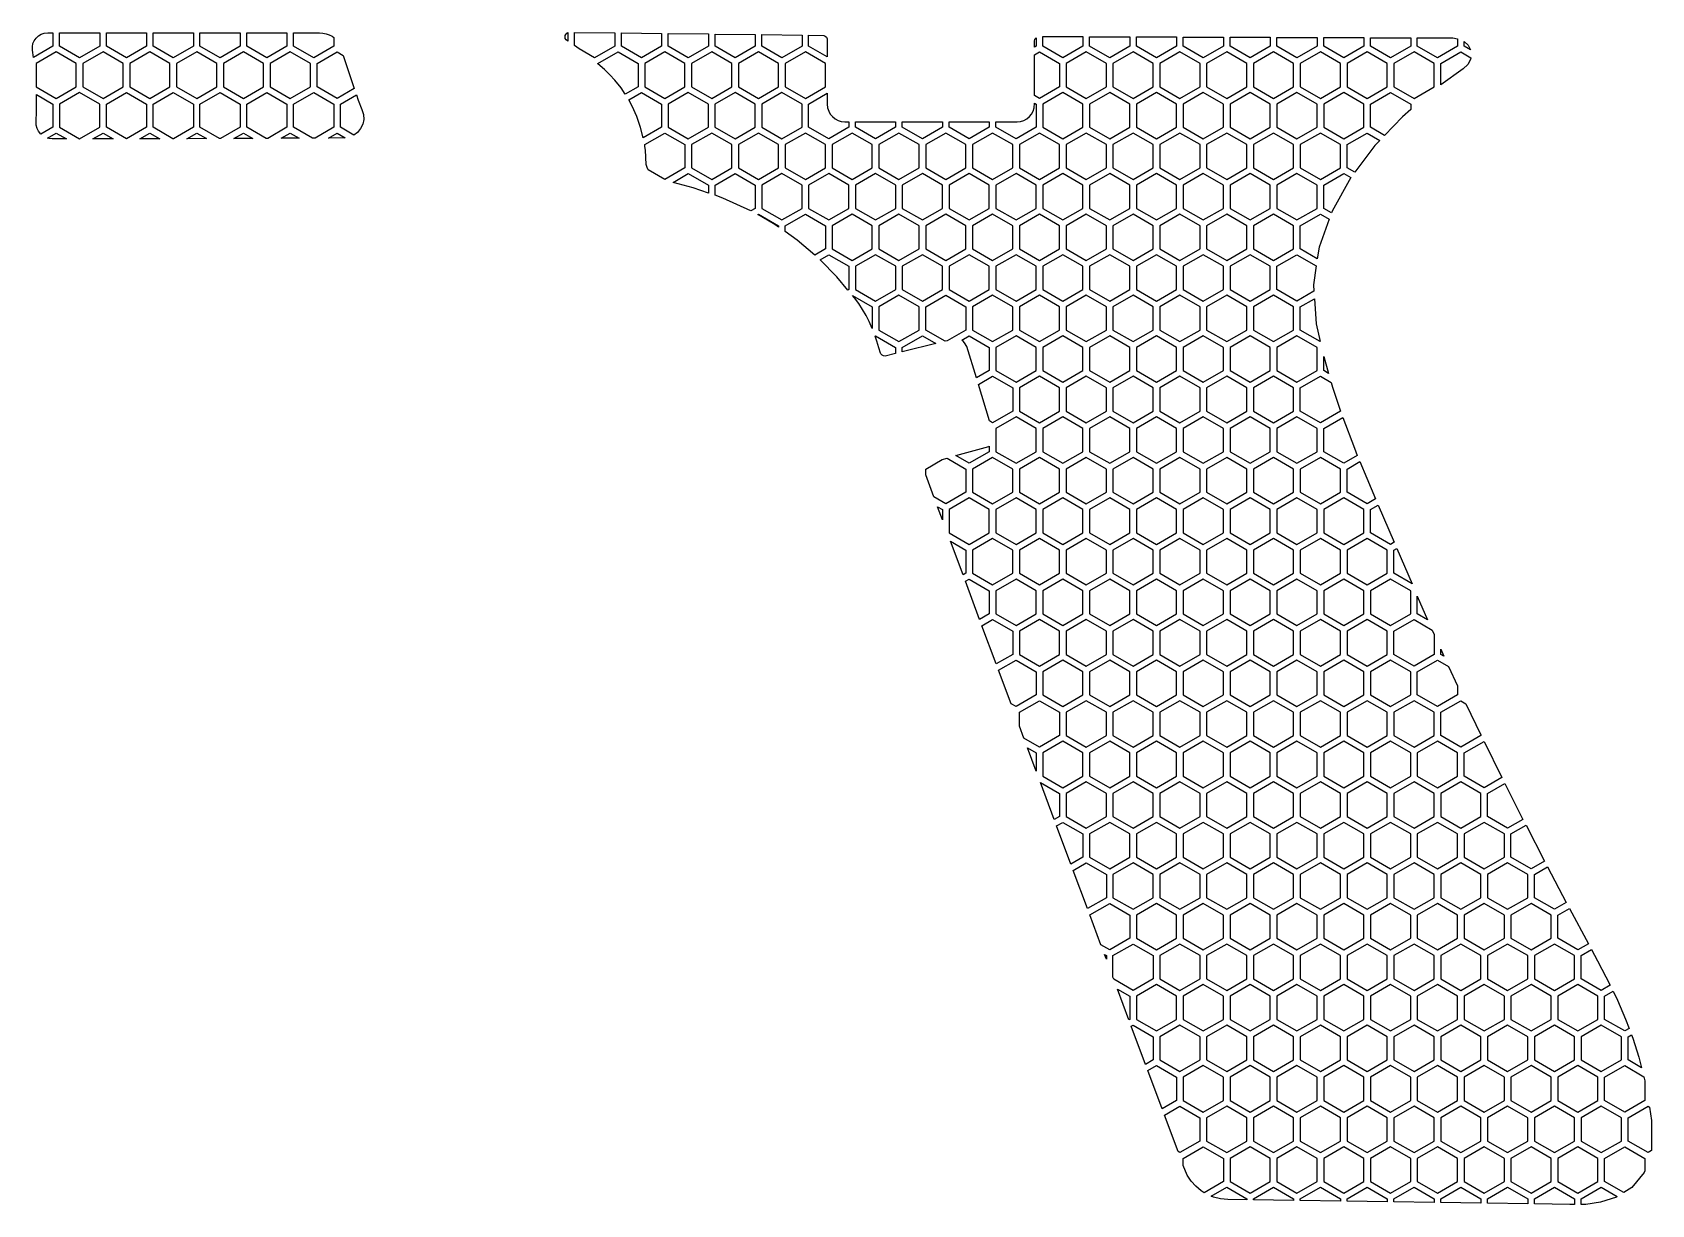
# Model space of a CAD drawing. Header units: millimetres. Extents: x 63 to 185, y -163 to -75.
import ezdxf

# ---------------------------------------------------------------- set-up
doc = ezdxf.new("R2010")
doc.units = ezdxf.units.MM

# ---------------------------------------------------------------- blocks, each defined once
blk = doc.blocks.new('HEX')
blk.add_lwpolyline([(1.516, 0.875), (0, 1.75), (-1.516, 0.875), (-1.516, -0.875), (0, -1.75), (1.516, -0.875)], close=True)

msp = doc.modelspace()

# ---------------------------------------------------------------- linework, layer by layer
for points in [[(63.247, -76.836), (63.175, -76.293), (63.166, -76.036), (63.212, -75.794), (63.307, -75.573), (63.446, -75.379), (63.622, -75.217), (63.831, -75.094), (64.066, -75.015), (64.322, -74.986), (64.713, -74.986), (64.713, -75.99), (63.247, -76.836)], [(65.213, -74.986), (68.244, -74.986), (68.244, -75.99), (66.728, -76.865), (65.213, -75.99), (65.213, -74.986)], [(68.744, -74.986), (71.775, -74.986), (71.775, -75.99), (70.259, -76.865), (68.744, -75.99), (68.744, -74.986)], [(72.275, -74.986), (75.306, -74.986), (75.306, -75.99), (73.79, -76.865), (72.275, -75.99), (72.275, -74.986)], [(75.806, -74.986), (78.837, -74.986), (78.837, -75.99), (77.321, -76.865), (75.806, -75.99), (75.806, -74.986)], [(79.337, -74.986), (82.368, -74.986), (82.368, -75.99), (80.853, -76.865), (79.337, -75.99), (79.337, -74.986)], [(84.809, -74.986), (85.069, -75.002), (85.317, -75.05), (85.551, -75.13), (85.767, -75.242), (85.899, -75.341), (85.899, -75.99), (84.384, -76.865), (82.868, -75.99), (82.868, -74.986), (84.809, -74.986)], [(103.555, -75.62), (103.411, -75.505), (103.356, -75.406), (103.337, -75.3), (103.352, -75.193), (103.397, -75.096), (103.469, -75.016), (103.555, -74.969), (103.555, -75.62)], [(104.055, -75.946), (104.055, -74.948), (107.086, -74.983), (107.086, -75.99), (105.57, -76.865), (104.412, -76.196), (104.055, -75.946)], [(107.586, -74.989), (110.617, -75.025), (110.617, -75.99), (109.101, -76.865), (107.586, -75.99), (107.586, -74.989)], [(111.117, -75.031), (114.148, -75.067), (114.148, -75.99), (112.632, -76.865), (111.117, -75.99), (111.117, -75.031)], [(114.648, -75.073), (117.679, -75.109), (117.679, -75.99), (116.163, -76.865), (114.648, -75.99), (114.648, -75.073)], [(118.179, -75.114), (121.21, -75.15), (121.21, -75.99), (119.695, -76.865), (118.179, -75.99), (118.179, -75.114)], [(121.71, -75.156), (122.847, -75.176), (122.968, -75.228), (123.059, -75.321), (123.11, -75.443), (123.117, -76.802), (121.71, -75.99), (121.71, -75.156)], [(138.752, -75.601), (138.78, -75.467), (138.865, -75.348), (138.865, -75.99), (138.752, -76.055), (138.752, -75.601)], [(142.397, -75.27), (142.397, -75.99), (140.881, -76.865), (139.365, -75.99), (139.365, -75.259), (142.397, -75.27)], [(142.897, -75.272), (145.928, -75.282), (145.928, -75.99), (144.412, -76.865), (142.897, -75.99), (142.897, -75.272)], [(146.428, -75.284), (149.459, -75.295), (149.459, -75.99), (147.943, -76.865), (146.428, -75.99), (146.428, -75.284)], [(149.959, -75.297), (152.99, -75.308), (152.99, -75.99), (151.474, -76.865), (149.959, -75.99), (149.959, -75.297)], [(153.49, -75.309), (156.521, -75.32), (156.521, -75.99), (155.005, -76.865), (153.49, -75.99), (153.49, -75.309)], [(157.021, -75.322), (160.052, -75.333), (160.052, -75.99), (158.536, -76.865), (157.021, -75.99), (157.021, -75.322)], [(160.552, -75.335), (163.583, -75.346), (163.583, -75.99), (162.068, -76.865), (160.552, -75.99), (160.552, -75.335)], [(164.083, -75.347), (167.114, -75.358), (167.114, -75.99), (165.599, -76.865), (164.083, -75.99), (164.083, -75.347)], [(170.285, -75.37), (170.645, -75.422), (170.645, -75.99), (169.13, -76.865), (167.614, -75.99), (167.614, -75.36), (170.285, -75.37)], [(171.153, -75.626), (171.445, -75.903), (171.632, -76.271), (171.145, -75.99), (171.153, -75.626)], [(86.596, -76.681), (87.442, -79.176), (86.149, -79.923), (84.634, -79.048), (84.634, -77.298), (86.149, -76.423), (86.596, -76.681)], [(107.558, -79.122), (107.081, -78.542), (106.704, -78.146), (106.304, -77.754), (105.82, -77.314), (105.82, -77.298), (107.336, -76.423), (108.851, -77.298), (108.851, -79.048), (107.882, -79.607), (107.558, -79.122)], [(138.752, -79.713), (138.752, -76.632), (139.115, -76.423), (140.631, -77.298), (140.631, -79.048), (139.115, -79.923), (138.752, -79.713)], [(171.626, -77.002), (171.421, -77.367), (171.066, -77.685), (169.38, -78.904), (169.38, -77.298), (170.895, -76.423), (171.65, -76.858), (171.626, -77.002)], [(63.809, -82.628), (63.63, -82.409), (63.522, -82.188), (63.458, -81.946), (63.446, -81.688), (63.475, -80.896), (63.477, -80.123), (63.465, -79.635), (64.713, -80.356), (64.713, -82.106), (63.809, -82.628)], [(70.252, -82.977), (68.744, -82.106), (68.744, -80.356), (70.259, -79.481), (71.775, -80.356), (71.775, -82.106), (70.252, -82.977)], [(73.769, -82.968), (72.275, -82.106), (72.275, -80.356), (73.79, -79.481), (75.306, -80.356), (75.306, -82.106), (73.812, -82.968), (73.769, -82.968)], [(77.281, -82.957), (75.806, -82.106), (75.806, -80.356), (77.321, -79.481), (78.837, -80.356), (78.837, -82.106), (77.363, -82.957), (77.281, -82.957)], [(80.787, -82.943), (79.337, -82.106), (79.337, -80.356), (80.853, -79.481), (82.368, -80.356), (82.368, -82.106), (80.919, -82.942), (80.787, -82.943)], [(84.287, -82.925), (82.868, -82.106), (82.868, -80.356), (84.384, -79.481), (85.899, -80.356), (85.899, -82.106), (84.482, -82.924), (84.287, -82.925)], [(87.745, -80.067), (88.022, -80.755), (88.138, -81.137), (88.152, -81.516), (88.075, -81.878), (87.914, -82.208), (87.681, -82.491), (87.413, -82.691), (86.399, -82.106), (86.399, -80.356), (87.606, -79.659), (87.745, -80.067)], [(109.039, -82.123), (108.751, -81.3), (108.402, -80.515), (108.139, -80.036), (109.101, -79.481), (110.617, -80.356), (110.617, -82.106), (109.239, -82.901), (109.039, -82.123)], [(123.117, -79.544), (123.117, -80.366), (123.144, -80.632), (123.221, -80.879), (123.343, -81.104), (123.505, -81.3), (123.702, -81.462), (123.926, -81.585), (124.174, -81.662), (124.44, -81.689), (124.741, -81.689), (124.741, -82.106), (123.226, -82.981), (121.71, -82.106), (121.71, -80.356), (123.117, -79.544)], [(137.429, -81.689), (137.695, -81.662), (137.943, -81.585), (138.167, -81.462), (138.363, -81.3), (138.526, -81.104), (138.648, -80.879), (138.725, -80.632), (138.752, -80.29), (138.865, -80.356), (138.865, -82.106), (137.35, -82.981), (135.834, -82.106), (135.834, -81.689), (137.429, -81.689)], [(166.487, -81.315), (165.149, -82.721), (164.083, -82.106), (164.083, -80.356), (165.599, -79.481), (167.114, -80.356), (167.114, -80.772), (166.487, -81.315)], [(125.241, -81.689), (128.272, -81.689), (128.272, -82.106), (126.757, -82.981), (125.241, -82.106), (125.241, -81.689)], [(128.772, -81.689), (131.803, -81.689), (131.803, -82.106), (130.288, -82.981), (128.772, -82.106), (128.772, -81.689)], [(132.303, -81.689), (135.334, -81.689), (135.334, -82.106), (133.819, -82.981), (132.303, -82.106), (132.303, -81.689)], [(64.669, -82.986), (64.413, -82.959), (64.298, -82.922), (64.963, -82.539), (65.735, -82.985), (64.669, -82.986)], [(69.256, -82.979), (67.727, -82.981), (68.494, -82.539), (69.256, -82.979)], [(71.27, -82.974), (72.025, -82.539), (72.773, -82.971), (71.27, -82.974)], [(74.818, -82.965), (75.556, -82.539), (76.287, -82.961), (74.818, -82.965)], [(78.37, -82.953), (79.087, -82.539), (79.795, -82.947), (78.37, -82.953)], [(81.927, -82.938), (82.618, -82.539), (83.298, -82.931), (81.927, -82.938)], [(86.638, -82.911), (85.492, -82.918), (86.149, -82.539), (86.764, -82.894), (86.638, -82.911)], [(109.526, -85.137), (109.466, -84.914), (109.395, -83.827), (109.351, -83.555), (109.351, -83.414), (110.867, -82.539), (112.382, -83.414), (112.382, -85.164), (110.867, -86.039), (109.607, -85.311), (109.526, -85.137)], [(164.417, -83.491), (162.899, -85.5), (162.318, -85.164), (162.318, -83.414), (163.833, -82.539), (164.795, -83.094), (164.417, -83.491)], [(112.997, -86.659), (111.482, -86.261), (112.632, -85.597), (114.148, -86.472), (114.148, -87.061), (112.997, -86.659)], [(117.361, -88.405), (115.248, -87.445), (114.648, -87.236), (114.648, -86.472), (116.163, -85.597), (117.679, -86.472), (117.679, -88.222), (117.361, -88.405)], [(161.182, -88.434), (161.137, -88.559), (160.552, -88.222), (160.552, -86.472), (162.068, -85.597), (162.6, -85.904), (161.182, -88.434)], [(119.157, -89.425), (117.865, -88.692), (117.929, -88.655), (119.445, -89.53), (119.445, -89.626), (119.157, -89.425)], [(120.856, -90.615), (119.945, -89.976), (119.945, -89.53), (121.46, -88.655), (122.976, -89.53), (122.976, -91.28), (122.18, -91.739), (120.856, -90.615)], [(160.204, -91.148), (160.072, -92.022), (158.786, -91.28), (158.786, -89.53), (160.302, -88.655), (160.964, -89.037), (160.204, -91.148)], [(123.843, -93.387), (122.566, -92.093), (123.226, -91.713), (124.741, -92.588), (124.741, -94.338), (124.674, -94.377), (123.843, -93.387)], [(159.776, -93.988), (159.812, -94.476), (158.536, -95.213), (157.021, -94.338), (157.021, -92.588), (158.536, -91.713), (159.992, -92.553), (159.776, -93.988)], [(126.507, -97.273), (126.279, -96.763), (126.039, -96.293), (125.774, -95.836), (125.484, -95.394), (125.171, -94.968), (125.018, -94.786), (126.507, -95.646), (126.507, -97.273)], [(132.166, -98.202), (132.004, -98.242), (130.538, -97.396), (130.538, -95.646), (132.053, -94.771), (133.569, -95.646), (133.569, -97.396), (132.166, -98.202)], [(159.993, -96.928), (160.294, -98.266), (158.786, -97.396), (158.786, -95.646), (159.853, -95.03), (159.993, -96.928)], [(128.272, -99.168), (127.48, -99.359), (127.355, -99.344), (127.245, -99.286), (127.162, -99.19), (127.135, -99.131), (127.001, -98.749), (126.856, -98.239), (126.725, -97.847), (126.757, -97.829), (128.272, -98.704), (128.272, -99.168)], [(131.305, -98.416), (128.865, -99.021), (128.772, -99.044), (128.772, -98.704), (130.288, -97.829), (131.305, -98.416)], [(134.368, -101.012), (133.632, -98.633), (133.462, -98.355), (133.353, -98.233), (133.257, -98.153), (133.819, -97.829), (135.334, -98.704), (135.334, -100.454), (134.368, -101.012)], [(160.913, -100.662), (160.552, -100.454), (160.552, -99.401), (160.913, -100.662)], [(135.356, -104.255), (134.518, -101.503), (135.584, -100.887), (137.1, -101.762), (137.1, -103.512), (135.584, -104.387), (135.356, -104.255)], [(161.211, -101.702), (161.818, -103.512), (160.302, -104.387), (158.786, -103.512), (158.786, -101.762), (160.302, -100.887), (161.111, -101.354), (161.211, -101.702)], [(161.986, -103.992), (162.865, -106.306), (163.09, -106.854), (162.068, -107.445), (160.552, -106.57), (160.552, -104.82), (161.986, -103.992)], [(132.818, -106.867), (135.288, -106.167), (135.334, -106.149), (135.334, -106.57), (133.819, -107.445), (132.818, -106.867)], [(130.538, -108.321), (130.538, -107.878), (131.78, -107.16), (132.147, -107.057), (133.569, -107.878), (133.569, -109.628), (132.053, -110.503), (131.159, -109.986), (130.538, -108.321)], [(163.796, -108.573), (164.467, -110.137), (163.833, -110.503), (162.318, -109.628), (162.318, -107.878), (163.282, -107.321), (163.796, -108.573)], [(131.433, -110.722), (131.803, -110.936), (131.803, -111.715), (131.433, -110.722)], [(164.665, -110.6), (165.876, -113.4), (165.599, -113.561), (164.083, -112.686), (164.083, -110.936), (164.665, -110.6)], [(133.352, -115.869), (132.402, -113.32), (133.569, -113.994), (133.569, -115.744), (133.352, -115.869)], [(166.074, -113.864), (167.214, -116.532), (165.849, -115.744), (165.849, -113.994), (166.074, -113.864)], [(133.53, -116.344), (133.819, -116.177), (135.334, -117.052), (135.334, -118.802), (134.604, -119.224), (133.53, -116.344)], [(167.614, -117.464), (168.38, -119.244), (167.614, -118.802), (167.614, -117.464)], [(135.855, -122.579), (134.781, -119.699), (135.584, -119.235), (137.1, -120.11), (137.1, -121.86), (135.855, -122.579)], [(168.88, -120.353), (168.88, -121.86), (167.364, -122.735), (165.849, -121.86), (165.849, -120.11), (167.364, -119.235), (168.731, -120.024), (168.88, -120.353)], [(169.621, -121.999), (169.38, -121.86), (169.38, -121.463), (169.621, -121.999)], [(136.032, -123.054), (137.35, -122.293), (138.865, -123.168), (138.865, -124.918), (137.35, -125.793), (136.972, -125.575), (136.032, -123.054)], [(169.973, -122.779), (170.645, -124.217), (170.645, -124.918), (169.13, -125.793), (167.614, -124.918), (167.614, -123.168), (169.13, -122.293), (169.973, -122.779)], [(137.941, -128.173), (137.6, -127.258), (137.6, -126.226), (139.115, -125.351), (140.631, -126.226), (140.631, -127.976), (139.115, -128.851), (137.941, -128.173)], [(171.283, -125.575), (172.411, -127.927), (172.411, -127.976), (170.895, -128.851), (169.38, -127.976), (169.38, -126.226), (170.895, -125.351), (171.283, -125.575)], [(138.215, -128.909), (138.865, -129.284), (138.865, -130.652), (138.215, -128.909)], [(172.649, -128.416), (173.99, -131.142), (172.661, -131.909), (171.145, -131.034), (171.145, -129.284), (172.649, -128.416)], [(140.234, -134.321), (139.184, -131.507), (140.631, -132.342), (140.631, -134.092), (140.234, -134.321)], [(174.215, -131.589), (175.582, -134.3), (174.426, -134.967), (172.911, -134.092), (172.911, -132.342), (174.215, -131.589)], [(140.411, -134.796), (140.881, -134.525), (142.397, -135.4), (142.397, -137.15), (141.485, -137.676), (140.411, -134.796)], [(177.204, -137.441), (176.192, -138.025), (174.676, -137.15), (174.676, -135.4), (175.811, -134.745), (177.204, -137.441)], [(142.736, -141.031), (141.662, -138.151), (142.647, -137.583), (144.162, -138.458), (144.162, -140.208), (142.736, -141.031)], [(178.851, -140.567), (177.957, -141.083), (176.442, -140.208), (176.442, -138.458), (177.435, -137.884), (178.851, -140.567)], [(142.914, -141.506), (144.412, -140.641), (145.928, -141.516), (145.928, -143.266), (144.412, -144.141), (143.754, -143.761), (142.914, -141.506)], [(179.085, -141.009), (180.517, -143.682), (179.723, -144.141), (178.207, -143.266), (178.207, -141.516), (179.085, -141.009)], [(144.662, -146.195), (144.662, -144.574), (146.178, -143.699), (147.693, -144.574), (147.693, -146.324), (146.178, -147.199), (144.723, -146.359), (144.662, -146.195)], [(144.029, -144.497), (144.162, -144.574), (144.162, -144.854), (144.029, -144.497)], [(181.213, -144.978), (182.161, -146.811), (181.489, -147.199), (179.973, -146.324), (179.973, -144.574), (180.754, -144.123), (181.213, -144.978)], [(145.864, -149.419), (144.998, -147.095), (145.928, -147.632), (145.928, -149.382), (145.864, -149.419)], [(182.709, -147.945), (183.327, -149.37), (183.589, -150.063), (183.254, -150.257), (181.739, -149.382), (181.739, -147.632), (182.379, -147.262), (182.709, -147.945)], [(146.041, -149.894), (146.178, -149.815), (147.693, -150.69), (147.693, -152.44), (147.115, -152.774), (146.041, -149.894)], [(183.865, -150.792), (184.324, -152.239), (184.529, -153.032), (183.504, -152.44), (183.504, -150.69), (183.768, -150.537), (183.865, -150.792)], [(148.367, -156.129), (147.293, -153.249), (147.943, -152.873), (149.459, -153.748), (149.459, -155.498), (148.367, -156.129)], [(184.704, -153.71), (184.77, -154.028), (184.77, -155.498), (183.254, -156.373), (181.739, -155.498), (181.739, -153.748), (183.254, -152.873), (184.704, -153.71)], [(148.544, -156.604), (149.709, -155.931), (151.224, -156.806), (151.224, -158.556), (149.709, -159.431), (149.568, -159.35), (148.544, -156.604)], [(185.284, -157.003), (185.278, -159.282), (185.02, -159.431), (183.504, -158.556), (183.504, -156.806), (185.02, -155.931), (185.13, -155.995), (185.284, -157.003)], [(151.309, -162.315), (150.904, -161.974), (150.552, -161.575), (150.263, -161.122), (149.959, -160.398), (149.959, -159.864), (151.474, -158.989), (152.99, -159.864), (152.99, -161.614), (151.536, -162.453), (151.309, -162.315)], [(184.733, -160.921), (183.798, -162.061), (183.18, -162.446), (181.739, -161.614), (181.739, -159.864), (183.254, -158.989), (184.77, -159.864), (184.77, -160.81), (184.733, -160.921)], [(153.318, -162.976), (152.773, -162.927), (152.251, -162.796), (152.072, -162.721), (153.24, -162.047), (154.755, -162.922), (154.755, -162.996), (153.318, -162.976)], [(158.286, -163.045), (155.255, -163.003), (155.255, -162.922), (156.771, -162.047), (158.286, -162.922), (158.286, -163.045)], [(161.818, -163.094), (158.786, -163.052), (158.786, -162.922), (160.302, -162.047), (161.818, -162.922), (161.818, -163.094)], [(165.349, -163.142), (162.318, -163.1), (162.318, -162.922), (163.833, -162.047), (165.349, -162.922), (165.349, -163.142)], [(168.88, -163.191), (165.849, -163.149), (165.849, -162.922), (167.364, -162.047), (168.88, -162.922), (168.88, -163.191)], [(172.411, -163.24), (169.38, -163.198), (169.38, -162.922), (170.895, -162.047), (172.411, -162.922), (172.411, -163.24)], [(175.942, -163.288), (172.911, -163.247), (172.911, -162.922), (174.426, -162.047), (175.942, -162.922), (175.942, -163.288)], [(179.113, -163.334), (176.442, -163.295), (176.442, -162.922), (177.957, -162.047), (179.473, -162.922), (179.473, -163.353), (179.113, -163.334)], [(182.644, -162.779), (181.434, -163.172), (180.333, -163.332), (179.973, -163.342), (179.973, -162.922), (181.489, -162.047), (182.698, -162.746), (182.644, -162.779)]]:
    msp.add_lwpolyline(points, close=True)

# ---------------------------------------------------------------- block references
for p in [(64.963, -78.173), (68.494, -78.173), (72.025, -78.173), (75.556, -78.173), (79.087, -78.173), (82.618, -78.173), (110.867, -78.173), (114.398, -78.173), (117.929, -78.173), (121.46, -78.173), (142.647, -78.173), (146.178, -78.173), (149.709, -78.173), (153.24, -78.173), (156.771, -78.173), (160.302, -78.173), (163.833, -78.173), (167.364, -78.173), (66.728, -81.231), (112.632, -81.231), (116.163, -81.231), (119.695, -81.231), (140.881, -81.231), (144.412, -81.231), (147.943, -81.231), (151.474, -81.231), (155.005, -81.231), (158.536, -81.231), (162.068, -81.231), (114.398, -84.289), (117.929, -84.289), (121.46, -84.289), (124.991, -84.289), (128.522, -84.289), (132.053, -84.289), (135.584, -84.289), (139.115, -84.289), (142.647, -84.289), (146.178, -84.289), (149.709, -84.289), (153.24, -84.289), (156.771, -84.289), (160.302, -84.289), (119.695, -87.347), (123.226, -87.347), (126.757, -87.347), (130.288, -87.347), (133.819, -87.347), (137.35, -87.347), (140.881, -87.347), (144.412, -87.347), (147.943, -87.347), (151.474, -87.347), (155.005, -87.347), (158.536, -87.347), (124.991, -90.405), (128.522, -90.405), (132.053, -90.405), (135.584, -90.405), (139.115, -90.405), (142.647, -90.405), (146.178, -90.405), (149.709, -90.405), (153.24, -90.405), (156.771, -90.405), (126.757, -93.463), (130.288, -93.463), (133.819, -93.463), (137.35, -93.463), (140.881, -93.463), (144.412, -93.463), (147.943, -93.463), (151.474, -93.463), (155.005, -93.463), (128.522, -96.521), (135.584, -96.521), (139.115, -96.521), (142.647, -96.521), (146.178, -96.521), (149.709, -96.521), (153.24, -96.521), (156.771, -96.521), (137.35, -99.579), (140.881, -99.579), (144.412, -99.579), (147.943, -99.579), (151.474, -99.579), (155.005, -99.579), (158.536, -99.579), (139.115, -102.637), (142.647, -102.637), (146.178, -102.637), (149.709, -102.637), (153.24, -102.637), (156.771, -102.637), (137.35, -105.695), (140.881, -105.695), (144.412, -105.695), (147.943, -105.695), (151.474, -105.695), (155.005, -105.695), (158.536, -105.695), (135.584, -108.753), (139.115, -108.753), (142.647, -108.753), (146.178, -108.753), (149.709, -108.753), (153.24, -108.753), (156.771, -108.753), (160.302, -108.753), (133.819, -111.811), (137.35, -111.811), (140.881, -111.811), (144.412, -111.811), (147.943, -111.811), (151.474, -111.811), (155.005, -111.811), (158.536, -111.811), (162.068, -111.811), (135.584, -114.869), (139.115, -114.869), (142.647, -114.869), (146.178, -114.869), (149.709, -114.869), (153.24, -114.869), (156.771, -114.869), (160.302, -114.869), (163.833, -114.869), (137.35, -117.927), (140.881, -117.927), (144.412, -117.927), (147.943, -117.927), (151.474, -117.927), (155.005, -117.927), (158.536, -117.927), (162.068, -117.927), (165.599, -117.927), (139.115, -120.985), (142.647, -120.985), (146.178, -120.985), (149.709, -120.985), (153.24, -120.985), (156.771, -120.985), (160.302, -120.985), (163.833, -120.985), (140.881, -124.043), (144.412, -124.043), (147.943, -124.043), (151.474, -124.043), (155.005, -124.043), (158.536, -124.043), (162.068, -124.043), (165.599, -124.043), (142.647, -127.101), (146.178, -127.101), (149.709, -127.101), (153.24, -127.101), (156.771, -127.101), (160.302, -127.101), (163.833, -127.101), (167.364, -127.101), (140.881, -130.159), (144.412, -130.159), (147.943, -130.159), (151.474, -130.159), (155.005, -130.159), (158.536, -130.159), (162.068, -130.159), (165.599, -130.159), (169.13, -130.159), (142.647, -133.217), (146.178, -133.217), (149.709, -133.217), (153.24, -133.217), (156.771, -133.217), (160.302, -133.217), (163.833, -133.217), (167.364, -133.217), (170.895, -133.217), (144.412, -136.275), (147.943, -136.275), (151.474, -136.275), (155.005, -136.275), (158.536, -136.275), (162.068, -136.275), (165.599, -136.275), (169.13, -136.275), (172.661, -136.275), (146.178, -139.333), (149.709, -139.333), (153.24, -139.333), (156.771, -139.333), (160.302, -139.333), (163.833, -139.333), (167.364, -139.333), (170.895, -139.333), (174.426, -139.333), (147.943, -142.391), (151.474, -142.391), (155.005, -142.391), (158.536, -142.391), (162.068, -142.391), (165.599, -142.391), (169.13, -142.391), (172.661, -142.391), (176.192, -142.391), (149.709, -145.449), (153.24, -145.449), (156.771, -145.449), (160.302, -145.449), (163.833, -145.449), (167.364, -145.449), (170.895, -145.449), (174.426, -145.449), (177.957, -145.449), (147.943, -148.507), (151.474, -148.507), (155.005, -148.507), (158.536, -148.507), (162.068, -148.507), (165.599, -148.507), (169.13, -148.507), (172.661, -148.507), (176.192, -148.507), (179.723, -148.507), (149.709, -151.565), (153.24, -151.565), (156.771, -151.565), (160.302, -151.565), (163.833, -151.565), (167.364, -151.565), (170.895, -151.565), (174.426, -151.565), (177.957, -151.565), (181.489, -151.565), (151.474, -154.623), (155.005, -154.623), (158.536, -154.623), (162.068, -154.623), (165.599, -154.623), (169.13, -154.623), (172.661, -154.623), (176.192, -154.623), (179.723, -154.623), (153.24, -157.681), (156.771, -157.681), (160.302, -157.681), (163.833, -157.681), (167.364, -157.681), (170.895, -157.681), (174.426, -157.681), (177.957, -157.681), (181.489, -157.681), (155.005, -160.739), (158.536, -160.739), (162.068, -160.739), (165.599, -160.739), (169.13, -160.739), (172.661, -160.739), (176.192, -160.739), (179.723, -160.739)]:
    msp.add_blockref('HEX', p)

doc.saveas('drawing.dxf')
